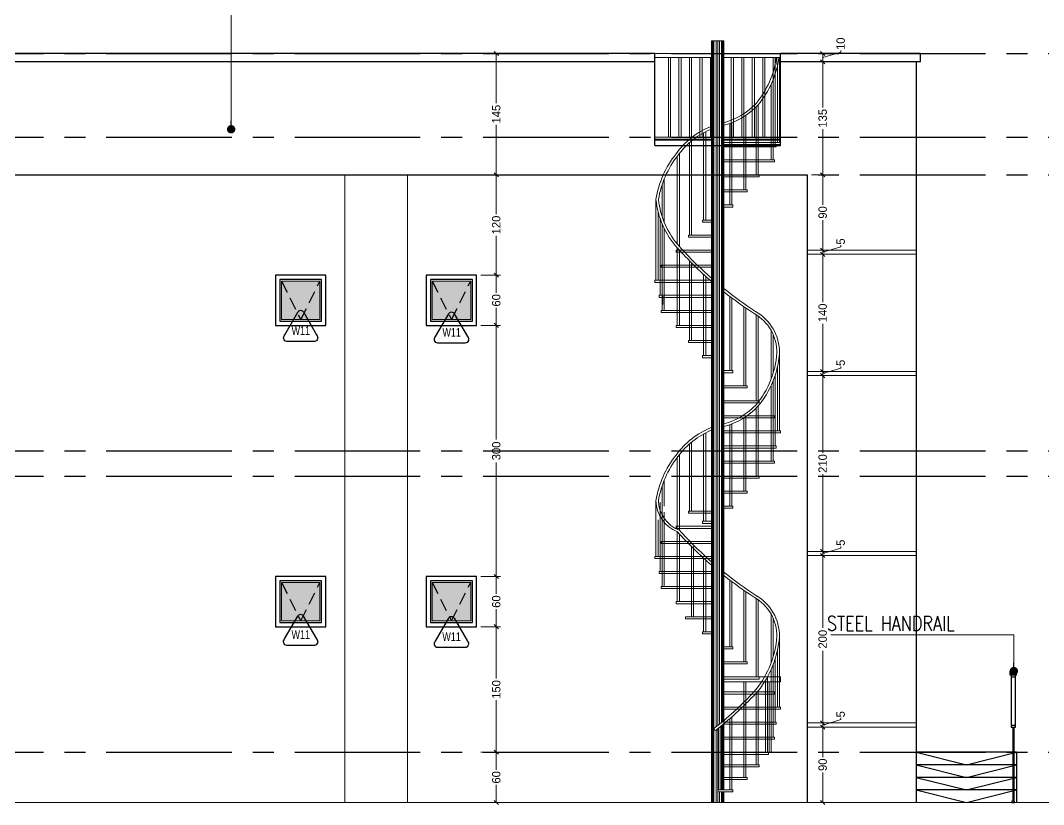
# Model space of a CAD drawing. Header units: centimetres. Extents: x 7997 to 116674, y 1017 to 13844.
# Drawn here: x 70255 to 71477, y 8912 to 9849 of the extents above; entities that cross this region are included whole.
import ezdxf

# ---------------------------------------------------------------- set-up
doc = ezdxf.new("R2010")
doc.units = ezdxf.units.CM
doc.header["$LTSCALE"] = 200
doc.header["$PDMODE"] = 2
doc.linetypes.add('A-106-Typical Floor Plan$0$HIDDEN', pattern=[0.375, 0.25, -0.125])
doc.linetypes.add('CENTER2', pattern=[1.125, 0.75, -0.125, 0.125, -0.125])
for name, color, linetype in [('AXIS', 9, 'CENTER2'), ('COL', 1, 'Continuous'), ('DIM', 11, 'Continuous'), ('STEP', 7, 'Continuous'), ('STEPS', 7, 'Continuous'), ('WIN', 6, 'Continuous')]:
    doc.layers.add(name, color=color, linetype=linetype)
for name, color, linetype, lineweight in [('HAT', 8, 'Continuous', 9), ('Level 10', 7, 'Continuous', 0), ('TEXT', 6, 'Continuous', 18), ('WALL', 3, 'Continuous', 25)]:
    doc.layers.add(name, color=color, linetype=linetype, lineweight=lineweight)
doc.styles.add('ROMANS', font='romans.shx', dxfattribs={"width": 0.8})
doc.styles.add('SWISS', font='swisscl.ttf')
doc.styles.add('T2', font='')
doc.styles.get('T2').set_extended_font_data('Elisia')
doc.dimstyles.new('NORMAL', dxfattribs={"dimtxt": 18, "dimasz": 5, "dimexe": 5, "dimexo": 5, "dimgap": 1, "dimtad": 0, "dimdec": 0, "dimdsep": 46, "dimtxsty": 'T2', "dimblk1": 'OBLIQUE', "dimblk2": 'OBLIQUE', "dimsah": 1, "dimcen": 0.09, "dimclrd": 4, "dimclre": 4, "dimclrt": 6, "dimadec": 0, "dimazin": 0, "dimtfac": 1, "dimtdec": 0, "dimtofl": 0, "dimtmove": 1, "dimatfit": 2, "dimldrblk": 'OPEN30', "dimfxl": 0, "dimtolj": 1, "dimtzin": 0, "dimlwd": 5, "dimlwe": 5, "dimarcsym": 0})
doc.dimstyles.new('NORMAL-1', dxfattribs={"dimtxt": 10, "dimasz": 5, "dimexe": 5, "dimexo": 5, "dimgap": 1, "dimtad": 0, "dimdec": 0, "dimdsep": 46, "dimtxsty": 'T2', "dimblk1": 'OBLIQUE', "dimblk2": 'OBLIQUE', "dimsah": 1, "dimcen": 0.09, "dimclrd": 4, "dimclre": 4, "dimclrt": 6, "dimadec": 0, "dimazin": 0, "dimtfac": 1, "dimtdec": 0, "dimtofl": 0, "dimtmove": 1, "dimatfit": 3, "dimldrblk": 'OPEN30', "dimfxl": 0, "dimtolj": 1, "dimtzin": 0, "dimlwd": 5, "dimlwe": 5, "dimarcsym": 0})

# ---------------------------------------------------------------- blocks, each defined once
blk = doc.blocks.new('_OBLIQUE')
at = {"color": 0, "linetype": 'ByBlock'}
blk.add_line((-0.5, -0.5), (0.5, 0.5), dxfattribs=at)
blk = doc.blocks.new('DOT')
at = {"color": 0, "linetype": 'ByBlock'}
blk.add_line((-0.5, 0), (-1, 0), dxfattribs=at)
at = {"color": 0, "linetype": 'ByBlock', "const_width": 0.5}
blk.add_lwpolyline([(-0.25, 0, 1), (0.25, 0, 1)], format="xyb", close=True, dxfattribs=at)
blk = doc.blocks.new('*D955')
at = {"layer": 'Defpoints', "color": 0, "ltscale": 150, "transparency": 16777216}
for p in [(70799.4, 9184.8), (70823, 9184.8), (70799.4, 9124.8)]:
    blk.add_point(p, dxfattribs=at)
at = {"layer": 'DIM', "color": 4, "lineweight": 5, "ltscale": 150, "transparency": 16777216}
for p, q in [((70804.4, 9184.8), (70828, 9184.8)), ((70823, 9184.8), (70823, 9163.9)), ((70823, 9124.8), (70823, 9145.7)), ((70804.4, 9124.8), (70828, 9124.8))]:
    blk.add_line(p, q, dxfattribs=at)
at = {"layer": 'DIM', "color": 4, "lineweight": 5, "ltscale": 150, "transparency": 16777216, "xscale": 5, "yscale": 5, "zscale": 5}
for p, rotation in [((70823, 9184.8), 90), ((70823, 9124.8), 270)]:
    blk.add_blockref('_OBLIQUE', p, dxfattribs=dict(at, rotation=rotation))
at = {"layer": 'DIM', "color": 6, "ltscale": 150, "transparency": 16777216, "insert": (70823, 9154.8), "char_height": 10, "attachment_point": 5, "rotation": 90, "style": 'T2'}
blk.add_mtext('\\A1;60', dxfattribs=at)
blk = doc.blocks.new('_Open30')
at = {"color": 0, "linetype": 'ByBlock', "lineweight": -2}
for p, q in [((-1, 0.27), (0, 0)), ((0, 0), (-1, -0.27)), ((0, 0), (-1, 0))]:
    blk.add_line(p, q, dxfattribs=at)
blk = doc.blocks.new('*D946')
at = {"layer": 'Defpoints', "color": 0, "ltscale": 150, "transparency": 16777216}
for p in [(70799.4, 9124.8), (70799.4, 8974.8), (70823, 8974.8)]:
    blk.add_point(p, dxfattribs=at)
at = {"layer": 'DIM', "color": 4, "lineweight": 5, "ltscale": 150, "transparency": 16777216}
for p, q in [((70804.4, 9124.8), (70828, 9124.8)), ((70823, 9124.8), (70823, 9062.7)), ((70823, 8974.8), (70823, 9036.9)), ((70804.4, 8974.8), (70828, 8974.8))]:
    blk.add_line(p, q, dxfattribs=at)
at = {"layer": 'DIM', "color": 4, "lineweight": 5, "ltscale": 150, "transparency": 16777216, "xscale": 5, "yscale": 5, "zscale": 5}
for p, rotation in [((70823, 9124.8), 90), ((70823, 8974.8), 270)]:
    blk.add_blockref('_OBLIQUE', p, dxfattribs=dict(at, rotation=rotation))
at = {"layer": 'DIM', "color": 6, "ltscale": 150, "transparency": 16777216, "insert": (70823, 9049.8), "char_height": 10, "attachment_point": 5, "rotation": 90, "style": 'T2'}
blk.add_mtext('\\A1;150', dxfattribs=at)
blk = doc.blocks.new('*D956')
at = {"layer": 'Defpoints', "color": 0, "ltscale": 150, "transparency": 16777216}
for p in [(70799.4, 9484.8), (70823, 9484.8), (70799.4, 9184.8)]:
    blk.add_point(p, dxfattribs=at)
at = {"layer": 'DIM', "color": 4, "lineweight": 5, "ltscale": 150, "transparency": 16777216}
for p, q in [((70804.4, 9484.8), (70828, 9484.8)), ((70823, 9484.8), (70823, 9348.6)), ((70823, 9184.8), (70823, 9320.9)), ((70804.4, 9184.8), (70828, 9184.8))]:
    blk.add_line(p, q, dxfattribs=at)
at = {"layer": 'DIM', "color": 4, "lineweight": 5, "ltscale": 150, "transparency": 16777216, "xscale": 5, "yscale": 5, "zscale": 5}
for p, rotation in [((70823, 9484.8), 90), ((70823, 9184.8), 270)]:
    blk.add_blockref('_OBLIQUE', p, dxfattribs=dict(at, rotation=rotation))
at = {"layer": 'DIM', "color": 6, "ltscale": 150, "transparency": 16777216, "insert": (70823, 9334.8), "char_height": 10, "attachment_point": 5, "rotation": 90, "style": 'T2'}
blk.add_mtext('\\A1;300', dxfattribs=at)
blk = doc.blocks.new('*D957')
at = {"layer": 'Defpoints', "color": 0, "ltscale": 150, "transparency": 16777216}
for p in [(70799.4, 9544.8), (70823, 9544.8), (70799.4, 9484.8)]:
    blk.add_point(p, dxfattribs=at)
at = {"layer": 'DIM', "color": 4, "lineweight": 5, "ltscale": 150, "transparency": 16777216}
for p, q in [((70804.4, 9544.8), (70828, 9544.8)), ((70823, 9544.8), (70823, 9523.9)), ((70823, 9484.8), (70823, 9505.7)), ((70804.4, 9484.8), (70828, 9484.8))]:
    blk.add_line(p, q, dxfattribs=at)
at = {"layer": 'DIM', "color": 4, "lineweight": 5, "ltscale": 150, "transparency": 16777216, "xscale": 5, "yscale": 5, "zscale": 5}
for p, rotation in [((70823, 9544.8), 90), ((70823, 9484.8), 270)]:
    blk.add_blockref('_OBLIQUE', p, dxfattribs=dict(at, rotation=rotation))
at = {"layer": 'DIM', "color": 6, "ltscale": 150, "transparency": 16777216, "insert": (70823, 9514.8), "char_height": 10, "attachment_point": 5, "rotation": 90, "style": 'T2'}
blk.add_mtext('\\A1;60', dxfattribs=at)
blk = doc.blocks.new('*D958')
at = {"layer": 'Defpoints', "color": 0, "ltscale": 150, "transparency": 16777216}
for p in [(71194.4, 9004.8), (71212.8, 9004.8), (71194.4, 8914.8)]:
    blk.add_point(p, dxfattribs=at)
at = {"layer": 'DIM', "color": 4, "lineweight": 5, "ltscale": 150, "transparency": 16777216}
for p, q in [((71199.4, 9004.8), (71217.8, 9004.8)), ((71212.8, 9004.8), (71212.8, 8968.9)), ((71212.8, 8914.8), (71212.8, 8950.7)), ((71199.4, 8914.8), (71217.8, 8914.8))]:
    blk.add_line(p, q, dxfattribs=at)
at = {"layer": 'DIM', "color": 4, "lineweight": 5, "ltscale": 150, "transparency": 16777216, "xscale": 5, "yscale": 5, "zscale": 5}
for p, rotation in [((71212.8, 9004.8), 90), ((71212.8, 8914.8), 270)]:
    blk.add_blockref('_OBLIQUE', p, dxfattribs=dict(at, rotation=rotation))
at = {"layer": 'DIM', "color": 6, "ltscale": 150, "transparency": 16777216, "insert": (71212.8, 8959.8), "char_height": 10, "attachment_point": 5, "rotation": 90, "style": 'T2'}
blk.add_mtext('\\A1;90', dxfattribs=at)
blk = doc.blocks.new('*D959')
at = {"layer": 'Defpoints', "color": 0, "ltscale": 150, "transparency": 16777216}
for p in [(71194.4, 9009.8), (71212.8, 9009.8), (71194.4, 9004.8)]:
    blk.add_point(p, dxfattribs=at)
at = {"layer": 'DIM', "color": 4, "lineweight": 5, "ltscale": 150, "transparency": 16777216}
for p, q in [((71199.4, 9009.8), (71217.8, 9009.8)), ((71212.8, 9007.3), (71234.3, 9013.7)), ((71212.8, 9004.8), (71212.8, 9009.8)), ((71234.3, 9013.7), (71234.3, 9015.7)), ((71199.4, 9004.8), (71217.8, 9004.8))]:
    blk.add_line(p, q, dxfattribs=at)
at = {"layer": 'DIM', "color": 4, "lineweight": 5, "ltscale": 150, "transparency": 16777216, "xscale": 5, "yscale": 5, "zscale": 5}
for p, rotation in [((71212.8, 9009.8), 90), ((71212.8, 9004.8), 270)]:
    blk.add_blockref('_OBLIQUE', p, dxfattribs=dict(at, rotation=rotation))
at = {"layer": 'DIM', "color": 6, "ltscale": 150, "transparency": 16777216, "insert": (71234.3, 9020.1), "char_height": 10, "attachment_point": 5, "rotation": 90, "style": 'T2'}
blk.add_mtext('\\A1;5', dxfattribs=at)
blk = doc.blocks.new('*D960')
at = {"layer": 'Defpoints', "color": 0, "ltscale": 150, "transparency": 16777216}
for p in [(71212.8, 9209.8), (71212.8, 9209.8), (71194.4, 9009.8)]:
    blk.add_point(p, dxfattribs=at)
at = {"layer": 'DIM', "color": 4, "lineweight": 5, "ltscale": 150, "transparency": 16777216}
for p, q in [((71212.8, 9209.8), (71212.8, 9123.6)), ((71212.8, 9009.8), (71212.8, 9095.9)), ((71199.4, 9009.8), (71217.8, 9009.8))]:
    blk.add_line(p, q, dxfattribs=at)
at = {"layer": 'DIM', "color": 4, "lineweight": 5, "ltscale": 150, "transparency": 16777216, "xscale": 5, "yscale": 5, "zscale": 5}
for p, rotation in [((71212.8, 9209.8), 90), ((71212.8, 9009.8), 270)]:
    blk.add_blockref('_OBLIQUE', p, dxfattribs=dict(at, rotation=rotation))
at = {"layer": 'DIM', "color": 6, "ltscale": 150, "transparency": 16777216, "insert": (71212.8, 9109.8), "char_height": 10, "attachment_point": 5, "rotation": 90, "style": 'T2'}
blk.add_mtext('\\A1;200', dxfattribs=at)
blk = doc.blocks.new('*D961')
at = {"layer": 'Defpoints', "color": 0, "ltscale": 150, "transparency": 16777216}
for p in [(71194.4, 9214.8), (71212.8, 9214.8), (71212.8, 9209.8)]:
    blk.add_point(p, dxfattribs=at)
at = {"layer": 'DIM', "color": 4, "lineweight": 5, "ltscale": 150, "transparency": 16777216}
for p, q in [((71199.4, 9214.8), (71217.8, 9214.8)), ((71212.8, 9212.3), (71234.3, 9218.7)), ((71212.8, 9209.8), (71212.8, 9214.8)), ((71234.3, 9218.7), (71234.3, 9220.7))]:
    blk.add_line(p, q, dxfattribs=at)
at = {"layer": 'DIM', "color": 4, "lineweight": 5, "ltscale": 150, "transparency": 16777216, "xscale": 5, "yscale": 5, "zscale": 5}
for p, rotation in [((71212.8, 9214.8), 90), ((71212.8, 9209.8), 270)]:
    blk.add_blockref('_OBLIQUE', p, dxfattribs=dict(at, rotation=rotation))
at = {"layer": 'DIM', "color": 6, "ltscale": 150, "transparency": 16777216, "insert": (71234.3, 9225.1), "char_height": 10, "attachment_point": 5, "rotation": 90, "style": 'T2'}
blk.add_mtext('\\A1;5', dxfattribs=at)
blk = doc.blocks.new('*D962')
at = {"layer": 'Defpoints', "color": 0, "ltscale": 150, "transparency": 16777216}
for p in [(71194.4, 9424.8), (71212.8, 9424.8), (71194.4, 9214.8)]:
    blk.add_point(p, dxfattribs=at)
at = {"layer": 'DIM', "color": 4, "lineweight": 5, "ltscale": 150, "transparency": 16777216}
for p, q in [((71199.4, 9424.8), (71217.8, 9424.8)), ((71212.8, 9424.8), (71212.8, 9332.7)), ((71212.8, 9214.8), (71212.8, 9306.9)), ((71199.4, 9214.8), (71217.8, 9214.8))]:
    blk.add_line(p, q, dxfattribs=at)
at = {"layer": 'DIM', "color": 4, "lineweight": 5, "ltscale": 150, "transparency": 16777216, "xscale": 5, "yscale": 5, "zscale": 5}
for p, rotation in [((71212.8, 9424.8), 90), ((71212.8, 9214.8), 270)]:
    blk.add_blockref('_OBLIQUE', p, dxfattribs=dict(at, rotation=rotation))
at = {"layer": 'DIM', "color": 6, "ltscale": 150, "transparency": 16777216, "insert": (71212.8, 9319.8), "char_height": 10, "attachment_point": 5, "rotation": 90, "style": 'T2'}
blk.add_mtext('\\A1;210', dxfattribs=at)
blk = doc.blocks.new('*D963')
at = {"layer": 'Defpoints', "color": 0, "ltscale": 150, "transparency": 16777216}
for p in [(71194.4, 9429.8), (71194.4, 9424.8), (71212.8, 9429.8)]:
    blk.add_point(p, dxfattribs=at)
at = {"layer": 'DIM', "color": 4, "lineweight": 5, "ltscale": 150, "transparency": 16777216}
for p, q in [((71212.8, 9427.3), (71234.3, 9433.7)), ((71234.3, 9433.7), (71234.3, 9435.7)), ((71199.4, 9429.8), (71217.8, 9429.8)), ((71199.4, 9424.8), (71217.8, 9424.8)), ((71212.8, 9424.8), (71212.8, 9429.8))]:
    blk.add_line(p, q, dxfattribs=at)
at = {"layer": 'DIM', "color": 4, "lineweight": 5, "ltscale": 150, "transparency": 16777216, "xscale": 5, "yscale": 5, "zscale": 5}
for p, rotation in [((71212.8, 9429.8), 90), ((71212.8, 9424.8), 270)]:
    blk.add_blockref('_OBLIQUE', p, dxfattribs=dict(at, rotation=rotation))
at = {"layer": 'DIM', "color": 6, "ltscale": 150, "transparency": 16777216, "insert": (71234.3, 9440.1), "char_height": 10, "attachment_point": 5, "rotation": 90, "style": 'T2'}
blk.add_mtext('\\A1;5', dxfattribs=at)
blk = doc.blocks.new('*D964')
at = {"layer": 'Defpoints', "color": 0, "ltscale": 150, "transparency": 16777216}
for p in [(71194.4, 9569.8), (71212.8, 9569.8), (71194.4, 9429.8)]:
    blk.add_point(p, dxfattribs=at)
at = {"layer": 'DIM', "color": 4, "lineweight": 5, "ltscale": 150, "transparency": 16777216}
for p, q in [((71199.4, 9569.8), (71217.8, 9569.8)), ((71212.8, 9569.8), (71212.8, 9512.7)), ((71212.8, 9429.8), (71212.8, 9486.9)), ((71199.4, 9429.8), (71217.8, 9429.8))]:
    blk.add_line(p, q, dxfattribs=at)
at = {"layer": 'DIM', "color": 4, "lineweight": 5, "ltscale": 150, "transparency": 16777216, "xscale": 5, "yscale": 5, "zscale": 5}
for p, rotation in [((71212.8, 9569.8), 90), ((71212.8, 9429.8), 270)]:
    blk.add_blockref('_OBLIQUE', p, dxfattribs=dict(at, rotation=rotation))
at = {"layer": 'DIM', "color": 6, "ltscale": 150, "transparency": 16777216, "insert": (71212.8, 9499.8), "char_height": 10, "attachment_point": 5, "rotation": 90, "style": 'T2'}
blk.add_mtext('\\A1;140', dxfattribs=at)
blk = doc.blocks.new('*D965')
at = {"layer": 'Defpoints', "color": 0, "ltscale": 150, "transparency": 16777216}
for p in [(71194.4, 9574.8), (71194.4, 9569.8), (71212.8, 9574.8)]:
    blk.add_point(p, dxfattribs=at)
at = {"layer": 'DIM', "color": 4, "lineweight": 5, "ltscale": 150, "transparency": 16777216}
for p, q in [((71234.3, 9578.7), (71234.3, 9580.7)), ((71199.4, 9574.8), (71217.8, 9574.8)), ((71199.4, 9569.8), (71217.8, 9569.8)), ((71212.8, 9572.3), (71234.3, 9578.7)), ((71212.8, 9569.8), (71212.8, 9574.8))]:
    blk.add_line(p, q, dxfattribs=at)
at = {"layer": 'DIM', "color": 4, "lineweight": 5, "ltscale": 150, "transparency": 16777216, "xscale": 5, "yscale": 5, "zscale": 5}
for p, rotation in [((71212.8, 9574.8), 90), ((71212.8, 9569.8), 270)]:
    blk.add_blockref('_OBLIQUE', p, dxfattribs=dict(at, rotation=rotation))
at = {"layer": 'DIM', "color": 6, "ltscale": 150, "transparency": 16777216, "insert": (71234.3, 9585.1), "char_height": 10, "attachment_point": 5, "rotation": 90, "style": 'T2'}
blk.add_mtext('\\A1;5', dxfattribs=at)
blk = doc.blocks.new('*D966')
at = {"layer": 'Defpoints', "color": 0, "ltscale": 150, "transparency": 16777216}
for p in [(71194.4, 9664.8), (71212.8, 9664.8), (71194.4, 9574.8)]:
    blk.add_point(p, dxfattribs=at)
at = {"layer": 'DIM', "color": 4, "lineweight": 5, "ltscale": 150, "transparency": 16777216}
for p, q in [((71199.4, 9664.8), (71217.8, 9664.8)), ((71212.8, 9664.8), (71212.8, 9628.9)), ((71212.8, 9574.8), (71212.8, 9610.7)), ((71199.4, 9574.8), (71217.8, 9574.8))]:
    blk.add_line(p, q, dxfattribs=at)
at = {"layer": 'DIM', "color": 4, "lineweight": 5, "ltscale": 150, "transparency": 16777216, "xscale": 5, "yscale": 5, "zscale": 5}
for p, rotation in [((71212.8, 9664.8), 90), ((71212.8, 9574.8), 270)]:
    blk.add_blockref('_OBLIQUE', p, dxfattribs=dict(at, rotation=rotation))
at = {"layer": 'DIM', "color": 6, "ltscale": 150, "transparency": 16777216, "insert": (71212.8, 9619.8), "char_height": 10, "attachment_point": 5, "rotation": 90, "style": 'T2'}
blk.add_mtext('\\A1;90', dxfattribs=at)
blk = doc.blocks.new('*D967')
at = {"layer": 'Defpoints', "color": 0, "ltscale": 150, "transparency": 16777216}
for p in [(71196.9, 9799.8), (71212.8, 9799.8), (71194.4, 9664.8)]:
    blk.add_point(p, dxfattribs=at)
at = {"layer": 'DIM', "color": 4, "lineweight": 5, "ltscale": 150, "transparency": 16777216}
for p, q in [((71201.9, 9799.8), (71217.8, 9799.8)), ((71212.8, 9799.8), (71212.8, 9745.2)), ((71212.8, 9664.8), (71212.8, 9719.4)), ((71199.4, 9664.8), (71217.8, 9664.8))]:
    blk.add_line(p, q, dxfattribs=at)
at = {"layer": 'DIM', "color": 4, "lineweight": 5, "ltscale": 150, "transparency": 16777216, "xscale": 5, "yscale": 5, "zscale": 5}
for p, rotation in [((71212.8, 9799.8), 90), ((71212.8, 9664.8), 270)]:
    blk.add_blockref('_OBLIQUE', p, dxfattribs=dict(at, rotation=rotation))
at = {"layer": 'DIM', "color": 6, "ltscale": 150, "transparency": 16777216, "insert": (71212.8, 9732.3), "char_height": 10, "attachment_point": 5, "rotation": 90, "style": 'T2'}
blk.add_mtext('\\A1;135', dxfattribs=at)
blk = doc.blocks.new('*D968')
at = {"layer": 'Defpoints', "color": 0, "ltscale": 150, "transparency": 16777216}
for p in [(71196.9, 9809.8), (71212.8, 9809.8), (71212.8, 9799.8)]:
    blk.add_point(p, dxfattribs=at)
at = {"layer": 'DIM', "color": 4, "lineweight": 5, "ltscale": 150, "transparency": 16777216}
for p, q in [((71234.3, 9811.2), (71234.3, 9813.2)), ((71201.9, 9809.8), (71217.8, 9809.8)), ((71212.8, 9804.8), (71234.3, 9811.2)), ((71212.8, 9799.8), (71212.8, 9809.8))]:
    blk.add_line(p, q, dxfattribs=at)
at = {"layer": 'DIM', "color": 4, "lineweight": 5, "ltscale": 150, "transparency": 16777216, "xscale": 5, "yscale": 5, "zscale": 5}
for p, rotation in [((71212.8, 9809.8), 90), ((71212.8, 9799.8), 270)]:
    blk.add_blockref('_OBLIQUE', p, dxfattribs=dict(at, rotation=rotation))
at = {"layer": 'DIM', "color": 6, "ltscale": 150, "transparency": 16777216, "insert": (71234.3, 9821.4), "char_height": 10, "attachment_point": 5, "rotation": 90, "style": 'T2'}
blk.add_mtext('\\A1;10', dxfattribs=at)
blk = doc.blocks.new('*D947')
at = {"layer": 'Defpoints', "color": 0, "ltscale": 150, "transparency": 16777216}
for p in [(70823, 9809.8), (70823, 9809.8), (70823, 9664.8)]:
    blk.add_point(p, dxfattribs=at)
at = {"layer": 'DIM', "color": 4, "lineweight": 5, "ltscale": 150, "transparency": 16777216}
for p, q in [((70823, 9809.8), (70823, 9750.2)), ((70823, 9664.8), (70823, 9724.4))]:
    blk.add_line(p, q, dxfattribs=at)
at = {"layer": 'DIM', "color": 4, "lineweight": 5, "ltscale": 150, "transparency": 16777216, "xscale": 5, "yscale": 5, "zscale": 5}
for p, rotation in [((70823, 9809.8), 90), ((70823, 9664.8), 270)]:
    blk.add_blockref('_OBLIQUE', p, dxfattribs=dict(at, rotation=rotation))
at = {"layer": 'DIM', "color": 6, "ltscale": 150, "transparency": 16777216, "insert": (70823, 9737.3), "char_height": 10, "attachment_point": 5, "rotation": 90, "style": 'T2'}
blk.add_mtext('\\A1;145', dxfattribs=at)
blk = doc.blocks.new('*D969')
at = {"layer": 'Defpoints', "color": 0, "transparency": 16777216}
for p in [(70799.4, 9664.8), (70823, 9664.8), (70799.4, 9544.8)]:
    blk.add_point(p, dxfattribs=at)
at = {"layer": 'WALL', "color": 4, "lineweight": 5, "transparency": 16777216}
for p, q in [((70804.4, 9664.8), (70828, 9664.8)), ((70823, 9664.8), (70823, 9617.7)), ((70823, 9544.8), (70823, 9591.9)), ((70804.4, 9544.8), (70828, 9544.8))]:
    blk.add_line(p, q, dxfattribs=at)
at = {"layer": 'WALL', "color": 4, "lineweight": 5, "transparency": 16777216, "xscale": 5, "yscale": 5, "zscale": 5}
for p, rotation in [((70823, 9664.8), 90), ((70823, 9544.8), 270)]:
    blk.add_blockref('_OBLIQUE', p, dxfattribs=dict(at, rotation=rotation))
at = {"layer": 'WALL', "color": 6, "transparency": 16777216, "insert": (70823, 9604.8), "char_height": 10, "attachment_point": 5, "rotation": 90, "style": 'T2'}
blk.add_mtext('\\A1;120', dxfattribs=at)
blk = doc.blocks.new('*D970')
at = {"layer": 'Defpoints', "color": 0, "transparency": 16777216}
for p in [(70799.4, 8974.8), (70798.1, 8914.8), (70823, 8914.8)]:
    blk.add_point(p, dxfattribs=at)
at = {"layer": 'WALL', "color": 4, "lineweight": 5, "transparency": 16777216}
for p, q in [((70804.4, 8974.8), (70828, 8974.8)), ((70823, 8974.8), (70823, 8953.9)), ((70823, 8914.8), (70823, 8935.7)), ((70803.1, 8914.8), (70828, 8914.8))]:
    blk.add_line(p, q, dxfattribs=at)
at = {"layer": 'WALL', "color": 4, "lineweight": 5, "transparency": 16777216, "xscale": 5, "yscale": 5, "zscale": 5}
for p, rotation in [((70823, 8974.8), 90), ((70823, 8914.8), 270)]:
    blk.add_blockref('_OBLIQUE', p, dxfattribs=dict(at, rotation=rotation))
at = {"layer": 'WALL', "color": 6, "transparency": 16777216, "insert": (70823, 8944.8), "char_height": 10, "attachment_point": 5, "rotation": 90, "style": 'T2'}
blk.add_mtext('\\A1;60', dxfattribs=at)

msp = doc.modelspace()

# ---------------------------------------------------------------- hatches: boundary and pattern name
at = {"layer": 'WALL'}
h = msp.add_hatch(color=5, dxfattribs=at)
h.set_gradient(color1=(0, 0, 255), one_color=1, tint=1, name='INVHEMISPHERICAL')
h.paths.add_polyline_path([(70566.4444, 9491.7671), (70612.4444, 9491.7671), (70612.4444, 9537.7671), (70566.4444, 9537.7671)])
h = msp.add_hatch(color=5, dxfattribs=at)
h.set_gradient(color1=(0, 0, 255), one_color=1, tint=1, name='INVHEMISPHERICAL')
h.paths.add_polyline_path([(70746.4444, 9491.7671), (70792.4444, 9491.7671), (70792.4444, 9537.7671), (70746.4444, 9537.7671)])
h = msp.add_hatch(color=5, dxfattribs=at)
h.set_gradient(color1=(0, 0, 255), one_color=1, tint=1, name='INVHEMISPHERICAL')
h.paths.add_polyline_path([(70566.4444, 9131.7671), (70612.4444, 9131.7671), (70612.4444, 9177.7671), (70566.4444, 9177.7671)])
h = msp.add_hatch(color=5, dxfattribs=at)
h.set_gradient(color1=(0, 0, 255), one_color=1, tint=1, name='INVHEMISPHERICAL')
h.paths.add_polyline_path([(70746.4444, 9131.7671), (70792.4444, 9131.7671), (70792.4444, 9177.7671), (70746.4444, 9177.7671)])

# ---------------------------------------------------------------- linework, layer by layer
at = {"layer": 'AXIS'}
for p, q in [((69457.2783, 9809.7671), (71628.4998, 9809.7671)), ((69457.2783, 9709.7671), (71628.4998, 9709.7671)), ((69457.2783, 9664.7671), (71628.4998, 9664.7671)), ((69457.2783, 9334.7671), (71628.4998, 9334.7671)), ((69457.2783, 9304.7671), (71628.4998, 9304.7671)), ((69457.2783, 8974.7671), (71628.4998, 8974.7671))]:
    msp.add_line(p, q, dxfattribs=at)
at = {"layer": 'DIM', "linetype": 'Continuous'}
for p, q in [((71444.2884, 9066.7671), (71444.2884, 9071.7671)), ((71437.8572, 9064.7671), (71437.8572, 9006.7671)), ((71442.9898, 9006.7671), (71442.9898, 9064.7671)), ((71439.9235, 9004.7671), (71439.9235, 8976.7672)), ((71439.9235, 9004.7671), (71439.9235, 8916.7672)), ((71440.9235, 9004.7671), (71440.9235, 8976.7672)), ((71440.9235, 9004.7671), (71440.9235, 8916.7672))]:
    msp.add_line(p, q, dxfattribs=at)
for points in [[(71444.2884, 9066.7671), (71436.5586, 9066.7671), (71436.5586, 9071.7671), (71444.2884, 9071.7671)], [(71441.4478, 8916.2311), (71441.4478, 8916.7672), (71439.488, 8916.7672), (71439.488, 8916.2311)]]:
    msp.add_lwpolyline(points, dxfattribs=at)
for points in [[(71442.9898, 9066.7671), (71437.8572, 9066.7671), (71437.8572, 9064.7671), (71442.9898, 9064.7671)], [(71442.9898, 9006.7671), (71437.8572, 9006.7671), (71437.8572, 9004.7671), (71442.9898, 9004.7671)], [(71442.0635, 8916.2311), (71438.8073, 8916.2311), (71438.8073, 8914.7671), (71442.0635, 8914.7671)]]:
    msp.add_lwpolyline(points, close=True, dxfattribs=at)
at = {"layer": 'HAT'}
for p, q in [((71079.9461, 9824.9537), (71079.9461, 8914.7671)), ((71094.9461, 9824.9537), (71079.9461, 9824.9537)), ((71080.8513, 9824.9537), (71080.8513, 8914.7671)), ((71081.7565, 9824.9537), (71081.7565, 8914.7671)), ((71082.9203, 9824.9537), (71082.9203, 8914.7671)), ((71085.5065, 9824.9537), (71085.5065, 9005.0159)), ((71087.4461, 9824.9537), (71087.4461, 9006.5772)), ((71089.3858, 9824.9537), (71089.3858, 9008.1577)), ((71091.972, 9824.9537), (71091.972, 9010.2953)), ((71093.1358, 9824.9537), (71093.1358, 9011.2687)), ((71094.041, 9824.9537), (71094.041, 9012.0307)), ((71094.9461, 9824.9537), (71094.9461, 8929.7671)), ((71012.4379, 9809.7672), (71079.9461, 9809.7672)), ((71012.4379, 9804.7672), (71079.9461, 9804.7672)), ((71028.7002, 9804.7672), (71028.7002, 9709.7672)), ((71031.2002, 9804.7672), (71031.2002, 9709.7672)), ((71041.2002, 9804.7672), (71041.2002, 9709.7672)), ((71043.7002, 9804.7672), (71043.7002, 9709.7672)), ((71053.7002, 9804.7672), (71053.7002, 9709.7672)), ((71056.2002, 9804.7672), (71056.2002, 9709.7672)), ((71066.2002, 9804.7672), (71066.2002, 9709.7672)), ((71068.7002, 9804.7672), (71068.7002, 9709.7672)), ((71078.7002, 9804.7672), (71078.7002, 9709.7672)), ((71094.9461, 9809.7672), (71162.4544, 9809.7672)), ((71094.9461, 9804.7672), (71162.4544, 9804.7672)), ((71103.7002, 9804.7672), (71103.7002, 9709.7672)), ((71106.2002, 9804.7672), (71106.2002, 9709.7672)), ((71116.2002, 9804.7672), (71116.2002, 9709.7672)), ((71118.7002, 9804.7672), (71118.7002, 9709.7672)), ((71128.6961, 9804.7672), (71128.6961, 9709.7672)), ((71131.1961, 9804.7672), (71131.1961, 9709.7672)), ((71141.1961, 9804.7672), (71141.1961, 9709.7672)), ((71143.6961, 9804.7672), (71143.6961, 9709.7672)), ((71153.6961, 9804.7672), (71153.6961, 9709.7672)), ((71156.1961, 9804.7672), (71156.1961, 9709.7672)), ((71158.2152, 9796.7041), (71158.2152, 9804.7672)), ((71161.2075, 9796.4879), (71161.2075, 9804.7672)), ((71162.4544, 9809.7672), (71162.4544, 9804.7672)), ((71158.7044, 9703.5806), (71158.7044, 9794.9075)), ((71161.2044, 9703.5806), (71161.2044, 9796.4452)), ((71153.7044, 9700.7671), (71153.7044, 9778.7541)), ((71153.8189, 9682.7671), (71153.8189, 9779.0454)), ((71156.2044, 9700.7671), (71156.2044, 9785.7611)), ((71151.3189, 9682.7671), (71151.3189, 9773.164)), ((71133.1994, 9664.7671), (71133.1994, 9745.7738)), ((71135.6994, 9664.7671), (71135.6994, 9748.3793)), ((71101.8156, 9628.7671), (71101.8156, 9726.0834)), ((71104.3156, 9628.7671), (71104.3156, 9727.0173)), ((71118.7002, 9646.7671), (71118.7002, 9734.2801)), ((71121.2002, 9646.7671), (71121.2002, 9735.9162)), ((71070.5767, 9610.7671), (71070.5767, 9715.0965)), ((71073.0767, 9610.7671), (71073.0767, 9716.4151)), ((71012.4379, 9709.7672), (71079.9461, 9709.7672)), ((71079.9461, 9707.2672), (71012.4379, 9707.2672)), ((71079.9461, 9706.0172), (71012.4379, 9706.0172)), ((71053.692, 9592.7671), (71053.692, 9703.2079)), ((71056.192, 9592.7671), (71056.192, 9705.3492)), ((71094.9461, 9709.7672), (71162.4544, 9709.7672)), ((71162.4544, 9707.2672), (71094.9461, 9707.2672)), ((71162.4544, 9706.0172), (71094.9461, 9706.0172)), ((71101.1961, 9707.2672), (71101.1961, 9706.0172)), ((71162.4544, 9709.7672), (71162.4544, 9699.7406)), ((71162.4544, 9699.7406), (71012.4379, 9699.7406)), ((71041.6928, 9579.1922), (71041.6928, 9690.2871)), ((71039.1928, 9582.0725), (71039.1928, 9686.9763)), ((70641.9444, 8914.7671), (70641.9444, 9664.7671)), ((70716.9444, 8914.7671), (70716.9444, 9664.7671)), ((71093.6961, 9672.2937), (71093.6961, 9664.7937)), ((71093.6961, 9664.7937), (71094.9461, 9664.7937)), ((71021.0734, 9614.8035), (71021.0734, 9653.3859)), ((71023.5734, 9608.0014), (71023.5734, 9659.8911)), ((71013.6879, 9538.7671), (71013.6879, 9635.3859)), ((71016.1879, 9538.7671), (71016.1879, 9620.9581)), ((71018.6879, 9520.7671), (71018.6879, 9612.4783)), ((71021.0734, 9502.7671), (71021.0734, 9606.1969)), ((71021.1879, 9520.7671), (71021.1879, 9605.924)), ((71023.5734, 9502.7671), (71023.5734, 9600.681)), ((71039.1928, 9484.7671), (71039.1928, 9577.4859)), ((71041.6928, 9484.7671), (71041.6928, 9574.7261)), ((71053.692, 9466.7671), (71053.692, 9562.0759)), ((71056.192, 9466.7671), (71056.192, 9559.5573)), ((71070.5767, 9448.7671), (71070.5767, 9545.7833)), ((71073.0767, 9448.7671), (71073.0767, 9543.5074)), ((71101.8156, 9430.7671), (71101.8156, 9519.5755)), ((71104.3156, 9430.7671), (71104.3156, 9517.673)), ((71118.7002, 9412.7671), (71118.7002, 9507.2313)), ((71121.2002, 9412.7671), (71121.2002, 9505.5012)), ((71133.1994, 9394.7671), (71133.1994, 9497.6464)), ((71135.6994, 9394.7671), (71135.6994, 9495.9798)), ((71151.3189, 9420.8969), (71151.3189, 9478.6769)), ((71153.8189, 9428.1898), (71153.8189, 9473.6477)), ((71161.2044, 9358.7671), (71161.2044, 9451.6317)), ((71158.7044, 9358.7671), (71158.7044, 9434.9075)), ((71156.2044, 9340.7671), (71156.2044, 9425.7611)), ((71151.3189, 9322.7671), (71151.3189, 9413.164)), ((71153.7044, 9340.7671), (71153.7044, 9418.7541)), ((71153.8189, 9322.7671), (71153.8189, 9419.0454)), ((71133.1994, 9304.7671), (71133.1994, 9385.7738)), ((71135.6994, 9304.7671), (71135.6994, 9388.3793)), ((71118.7002, 9286.7671), (71118.7002, 9374.2801)), ((71121.2002, 9286.7671), (71121.2002, 9375.9162)), ((71101.8156, 9268.7671), (71101.8156, 9366.0834)), ((71104.3156, 9268.7671), (71104.3156, 9367.0173)), ((71070.5767, 9250.7671), (71070.5767, 9355.0965)), ((71073.0767, 9250.7671), (71073.0767, 9356.4151)), ((71053.692, 9262.7671), (71053.692, 9343.2079)), ((71056.192, 9262.7671), (71056.192, 9345.3492)), ((71039.1928, 9244.7671), (71039.1928, 9326.9763)), ((71041.6928, 9240.1922), (71041.6928, 9330.2871)), ((71023.5734, 9268.9733), (71023.5734, 9299.8911)), ((71021.0734, 9245.9611), (71021.0734, 9293.3859)), ((71013.6879, 9208.7671), (71013.6879, 9275.3859)), ((71018.6879, 9190.7671), (71018.6879, 9273.5868)), ((71021.0734, 9172.7671), (71021.0734, 9267.1574)), ((71021.1879, 9190.7671), (71021.1879, 9266.8801)), ((71023.5734, 9172.7671), (71023.5734, 9261.578)), ((71016.1879, 9208.7671), (71016.1879, 9252.5063)), ((71039.1928, 9243.0347), (71039.1928, 9251.3859)), ((71039.1928, 9154.7671), (71039.1928, 9238.4816)), ((71041.6928, 9154.7671), (71041.6928, 9235.7261)), ((71056.192, 9136.7671), (71056.192, 9220.5573)), ((71058.692, 9136.7671), (71058.692, 9220.5573)), ((71070.5767, 9118.7671), (71070.5767, 9206.7833)), ((71073.0767, 9118.7671), (71073.0767, 9204.5074)), ((71101.8156, 9100.7671), (71101.8156, 9180.5755)), ((71104.3156, 9100.7671), (71104.3156, 9178.673)), ((71118.7002, 9082.7671), (71118.7002, 9168.0658)), ((71121.2002, 9082.7671), (71121.2002, 9166.6352)), ((71133.1994, 9064.7671), (71133.1994, 9158.6464)), ((71135.6994, 9064.7671), (71135.6994, 9156.9798)), ((71151.3189, 9081.9854), (71151.3189, 9139.6769)), ((71153.8189, 9089.5226), (71153.8189, 9134.6477)), ((71161.2044, 9028.7671), (71161.2044, 9112.6352)), ((71158.7044, 9028.7671), (71158.7044, 9096.4189)), ((71153.7044, 9010.7671), (71153.7044, 9079.8032)), ((71153.8189, 8992.7671), (71153.8189, 9080.1348)), ((71156.2044, 9010.7671), (71156.2044, 9087.0472)), ((71151.3189, 8992.7671), (71151.3189, 9074.0343)), ((71162.4544, 9064.7671), (71094.9461, 9064.7671)), ((71162.4544, 9058.7671), (71094.9461, 9058.7671)), ((71118.7044, 8974.7671), (71118.7044, 9058.7671)), ((71121.2044, 8974.7671), (71121.2044, 9058.7671)), ((71144.325, 8974.7671), (71144.325, 9060.5102)), ((71146.825, 8974.7671), (71146.825, 9064.873)), ((71148.7044, 8974.7671), (71148.7044, 9058.7671)), ((71151.2044, 8974.7671), (71151.2044, 9058.7671)), ((71162.4544, 9064.7671), (71162.4544, 9058.7671)), ((71133.1994, 8959.7671), (71133.1994, 9045.2823)), ((71135.6994, 8959.7671), (71135.6994, 9048.0041)), ((71118.7002, 8944.7671), (71118.7002, 9030.3896)), ((71121.2002, 8944.7671), (71121.2002, 9032.8542)), ((71091.1961, 8929.7671), (71091.1961, 9005.7626)), ((71091.972, 9006.3998), (71091.972, 8929.7671)), ((71093.1358, 9007.3615), (71093.1358, 8929.7671)), ((71094.041, 9008.1143), (71094.041, 8929.7671)), ((71101.8156, 8929.7671), (71101.8156, 9014.7608)), ((71104.3156, 8929.7671), (71104.3156, 9016.9687)), ((71085.5065, 9000.817), (71085.5065, 8914.7671)), ((71087.4461, 9002.7258), (71087.4461, 8914.7671)), ((71088.6961, 8929.7671), (71088.6961, 9003.7301)), ((71148.075, 8972.2671), (71148.075, 8974.7671)), ((71089.3858, 8927.2671), (71089.3858, 8914.7671)), ((71091.972, 8927.2671), (71091.972, 8914.7671)), ((71093.1358, 8927.2671), (71093.1358, 8914.7671)), ((71094.041, 8927.2671), (71094.041, 8914.7671)), ((71094.9461, 8927.2671), (71094.9461, 8914.7671))]:
    msp.add_line(p, q, dxfattribs=at)
at = {"layer": 'HAT', "ltscale": 150}
for p, q in [((71324.4444, 9574.7671), (71194.4444, 9574.7671)), ((71324.4444, 9569.7671), (71194.4444, 9569.7671)), ((71324.4444, 9429.7671), (71194.4444, 9429.7671)), ((71324.4444, 9424.7671), (71194.4444, 9424.7671)), ((71324.4444, 9214.7671), (71194.4444, 9214.7671)), ((71324.4444, 9209.7671), (71194.4444, 9209.7671)), ((71324.4444, 9009.7671), (71194.4444, 9009.7671)), ((71324.4444, 9004.7671), (71194.4444, 9004.7671))]:
    msp.add_line(p, q, dxfattribs=at)
at = {"layer": 'HAT'}
for points in [[(71094.9461, 9727.0665, 0.137830033), (71133.1994, 9750.0658)], [(71094.9461, 9723.9601, 0.140906071), (71135.5, 9748.1403)], [(71079.9461, 9722.7878, 0.144370218), (71037.63, 9689.841)], [(71079.9461, 9719.5559, 0.141082545), (71040.0673, 9688.0918)], [(71079.9461, 9541.4052, -0.029299127), (71041.6928, 9579.1922)], [(71079.9461, 9537.4223, -0.03072205), (71039.4632, 9577.185)], [(71132.5187, 9501.5402, -0.025284707), (71094.9461, 9528.7877, -0.025284707)], [(71130.8825, 9499.0257, -0.023979804), (71094.9461, 9524.9439, -0.023979804)], [(71094.9461, 9367.0665, 0.137830033), (71133.1994, 9390.0658)], [(71094.9461, 9363.9601, 0.140906071), (71135.5, 9388.1403)], [(71079.9461, 9362.7878, 0.144370218), (71037.63, 9329.841)], [(71079.9461, 9359.5559, 0.141082545), (71040.0673, 9328.0918)], [(71079.9461, 9198.4223, -0.03072205), (71039.4632, 9238.185)], [(71079.9461, 9202.4052, -0.029299127), (71041.6928, 9240.1922)], [(71132.5187, 9162.5402, -0.025284707), (71094.9461, 9189.7877, -0.025284707)], [(71130.8825, 9160.0257, -0.023979804), (71094.9461, 9185.9439, -0.023979804)], [(71084.9309, 9004.5563, 0.03982954), (71133.4811, 9050.0238)], [(71086.7943, 9002.2051, 0.03983461), (71135.6994, 9048.0041, 0.043684158)]]:
    msp.add_lwpolyline(points, format="xyb", dxfattribs=at)
for points in [[(71094.9461, 9703.5806), (71162.4544, 9703.5806), (71162.4544, 9701.0806), (71094.9461, 9701.0806)], [(71094.9461, 9700.7671), (71157.4544, 9700.7671), (71157.4544, 9698.2671), (71094.9461, 9698.2671)], [(71094.9461, 9682.7671), (71155.0689, 9682.7671), (71155.0689, 9680.2671), (71094.9461, 9680.2671)], [(71094.9461, 9662.2671), (71136.9494, 9662.2671), (71136.9494, 9664.7671), (71094.9461, 9664.7671)], [(71094.9461, 9644.2671), (71122.4502, 9644.2671), (71122.4502, 9646.7671), (71094.9461, 9646.7671)], [(71094.9461, 9628.7671), (71105.5656, 9628.7671), (71105.5656, 9626.2671), (71094.9461, 9626.2671)], [(71079.9461, 9610.7671), (71069.3267, 9610.7671), (71069.3267, 9608.2671), (71079.9461, 9608.2671)], [(71079.9461, 9590.2671), (71052.442, 9590.2671), (71052.442, 9592.7671), (71079.9461, 9592.7671)], [(71079.9461, 9572.2671), (71037.9428, 9572.2671), (71037.9428, 9574.7671), (71079.9461, 9574.7671)], [(71079.9461, 9556.7671), (71019.8234, 9556.7671), (71019.8234, 9554.2671), (71079.9461, 9554.2671)], [(71079.9461, 9538.7671), (71012.4379, 9538.7671), (71012.4379, 9536.2671), (71079.9461, 9536.2671)], [(71079.9461, 9520.7671), (71017.4379, 9520.7671), (71017.4379, 9518.2671), (71079.9461, 9518.2671)], [(71079.9461, 9502.7671), (71019.8234, 9502.7671), (71019.8234, 9500.2671), (71079.9461, 9500.2671)], [(71079.9461, 9482.2671), (71037.9428, 9482.2671), (71037.9428, 9484.7671), (71079.9461, 9484.7671)], [(71079.9461, 9464.2671), (71052.442, 9464.2671), (71052.442, 9466.7671), (71079.9461, 9466.7671)], [(71079.9461, 9448.7671), (71069.3267, 9448.7671), (71069.3267, 9446.2671), (71079.9461, 9446.2671)], [(71094.9461, 9430.7671), (71105.5656, 9430.7671), (71105.5656, 9428.2671), (71094.9461, 9428.2671)], [(71094.9461, 9410.2671), (71122.4502, 9410.2671), (71122.4502, 9412.7671), (71094.9461, 9412.7671)], [(71094.9461, 9392.2671), (71136.9494, 9392.2671), (71136.9494, 9394.7671), (71094.9461, 9394.7671)], [(71094.9461, 9376.7671), (71155.0689, 9376.7671), (71155.0689, 9374.2671), (71094.9461, 9374.2671)], [(71094.9461, 9358.7671), (71162.4544, 9358.7671), (71162.4544, 9356.2671), (71094.9461, 9356.2671)], [(71094.9461, 9340.7671), (71157.4544, 9340.7671), (71157.4544, 9338.2671), (71094.9461, 9338.2671)], [(71094.9461, 9322.7671), (71155.0689, 9322.7671), (71155.0689, 9320.2671), (71094.9461, 9320.2671)], [(71094.9461, 9302.2671), (71136.9494, 9302.2671), (71136.9494, 9304.7671), (71094.9461, 9304.7671)], [(71094.9461, 9284.2671), (71122.4502, 9284.2671), (71122.4502, 9286.7671), (71094.9461, 9286.7671)], [(71079.9461, 9260.2671), (71052.442, 9260.2671), (71052.442, 9262.7671), (71079.9461, 9262.7671)], [(71094.9461, 9268.7671), (71105.5656, 9268.7671), (71105.5656, 9266.2671), (71094.9461, 9266.2671)], [(71079.9461, 9250.7671), (71069.3267, 9250.7671), (71069.3267, 9248.2671), (71079.9461, 9248.2671)], [(71079.9461, 9242.2671), (71037.9428, 9242.2671), (71037.9428, 9244.7671), (71079.9461, 9244.7671)], [(71079.9461, 9226.7671), (71019.8234, 9226.7671), (71019.8234, 9224.2671), (71079.9461, 9224.2671)], [(71079.9461, 9208.7671), (71012.4379, 9208.7671), (71012.4379, 9206.2671), (71079.9461, 9206.2671)], [(71079.9461, 9190.7671), (71017.4379, 9190.7671), (71017.4379, 9188.2671), (71079.9461, 9188.2671)], [(71079.9461, 9172.7671), (71019.8234, 9172.7671), (71019.8234, 9170.2671), (71079.9461, 9170.2671)], [(71079.9461, 9152.2671), (71037.9428, 9152.2671), (71037.9428, 9154.7671), (71079.9461, 9154.7671)], [(71079.9461, 9134.2671), (71049.0546, 9134.2671), (71049.0546, 9136.7671), (71079.9461, 9136.7671)], [(71079.9461, 9118.7671), (71069.3267, 9118.7671), (71069.3267, 9116.2671), (71079.9461, 9116.2671)], [(71094.9461, 9098.2671), (71105.5656, 9098.2671), (71105.5656, 9100.7671), (71094.9461, 9100.7671)], [(71094.9461, 9080.2671), (71122.4502, 9080.2671), (71122.4502, 9082.7671), (71094.9461, 9082.7671)], [(71094.9461, 9062.2671), (71136.9494, 9062.2671), (71136.9494, 9064.7671)], [(71094.9461, 9046.7671), (71155.0689, 9046.7671), (71155.0689, 9044.2671), (71094.9461, 9044.2671)], [(71094.9461, 9028.7671), (71162.4544, 9028.7671), (71162.4544, 9026.2671), (71094.9461, 9026.2671)], [(71094.9461, 9010.7671), (71157.4544, 9010.7671), (71157.4544, 9008.2671), (71094.9461, 9008.2671)], [(71094.9461, 8992.7671), (71155.0689, 8992.7671), (71155.0689, 8990.2671), (71094.9461, 8990.2671)], [(71094.9461, 8974.7671), (71148.075, 8974.7671), (71148.075, 8972.2671), (71094.9461, 8972.2671)], [(71094.9461, 8957.2671), (71136.9494, 8957.2671), (71136.9494, 8959.7671), (71094.9461, 8959.7671)], [(71094.9461, 8942.2671), (71122.4502, 8942.2671), (71122.4502, 8944.7671), (71094.9461, 8944.7671)], [(71105.5656, 8929.7671), (71087.4461, 8929.7671)], [(71087.4461, 8927.2671), (71105.5656, 8927.2671)], [(71094.9461, 8927.2671), (71105.5656, 8927.2671), (71105.5656, 8929.7671), (71094.9461, 8929.7671)]]:
    msp.add_lwpolyline(points, dxfattribs=at)
for points in [[(70566.4444, 9491.7671), (70612.4444, 9491.7671), (70612.4444, 9537.7671), (70566.4444, 9537.7671)], [(70746.4444, 9491.7671), (70792.4444, 9491.7671), (70792.4444, 9537.7671), (70746.4444, 9537.7671)], [(70566.4444, 9131.7671), (70612.4444, 9131.7671), (70612.4444, 9177.7671), (70566.4444, 9177.7671)], [(70746.4444, 9131.7671), (70792.4444, 9131.7671), (70792.4444, 9177.7671), (70746.4444, 9177.7671)]]:
    msp.add_lwpolyline(points, close=True, dxfattribs=at)
for centre, radius, start, end in [((71049.9907, 9819.7074), 108.5065, 320.0722918, 352.0857999), ((71049.9907, 9819.7074), 111.5065, 320.0722918, 352.300035), ((71128.7243, 9617.299), 116.4495, 141.4682931, 171.0646824), ((71128.7243, 9617.299), 113.4495, 141.4682931, 170.8696669), ((71115.2396, 9645.5519), 102.0593, 185.7166733, 222.0643114), ((71115.2396, 9645.5519), 99.0593, 185.9396018, 222.0643114), ((71104.8772, 9452.4549), 53.3331, 359.1662096, 60.6147736), ((71104.8772, 9452.4549), 56.3331, 359.1662096, 60.6147736), ((71049.9907, 9459.7074), 108.5065, 320.0722918, 355.8688211), ((71049.9907, 9459.7074), 111.5065, 320.0722918, 355.8688211), ((71128.7243, 9257.299), 116.4495, 141.4682931, 171.0646824), ((71128.7243, 9257.299), 113.4495, 141.4682931, 170.952615), ((71054.6266, 9276.2151), 40.9471, 181.16039, 248.2773485), ((71055.0498, 9276.1703), 38.3775, 181.5397122, 249.6324346), ((71104.8772, 9113.4549), 53.3331, 359.1662096, 60.6147736), ((71104.8772, 9113.4549), 56.3331, 359.1662096, 60.6147736), ((71040.4051, 9122.9574), 118.2395, 321.8133373, 355.115965), ((71040.4051, 9122.9574), 121.2395, 321.8133373, 355.115965), ((71084.9309, 9002.6423), 1.914, 90, 346.7948971)]:
    msp.add_arc(centre, radius, start, end, dxfattribs=at)
at = {"layer": 'Level 10', "color": 8}
msp.add_line((71021.938, 9509.7672), (71021.938, 9519.7672), dxfattribs=at)
at = {"layer": 'Level 10'}
msp.add_line((69457.2783, 8914.7671), (71844.1228, 8914.7671), dxfattribs=at)
at = {"layer": 'STEP'}
for points in [[(70586.1085, 9500.755, -0.649814494), (70592.5685, 9500.8942), (70608.4193, 9473.4398, -0.613632074), (70605.7829, 9465.5169), (70572.9745, 9465.5169, -0.613632074), (70570.3381, 9473.4398)], [(70766.2518, 9498.6858, -0.649814494), (70772.7117, 9498.8251), (70788.5626, 9471.3707, -0.613632074), (70785.9262, 9463.4478), (70753.1177, 9463.4478, -0.613632074), (70750.4813, 9471.3707)], [(70586.0353, 9137.4327, -0.649814494), (70592.4953, 9137.572), (70608.3461, 9110.1176, -0.613632074), (70605.7097, 9102.1946), (70572.9013, 9102.1946, -0.613632074), (70570.2649, 9110.1176)], [(70766.1335, 9134.9839, -0.649814494), (70772.5934, 9135.1232), (70788.4443, 9107.6687, -0.613632074), (70785.8079, 9099.7458), (70752.9994, 9099.7458, -0.613632074), (70750.363, 9107.6687)]]:
    msp.add_lwpolyline(points, format="xyb", close=True, dxfattribs=at)
at = {"layer": 'STEPS', "linetype": 'Continuous'}
for p, q in [((71444.4444, 8974.7671), (71324.4444, 8974.7671)), ((71444.4444, 8974.7671), (71444.4444, 8914.7671)), ((71444.4444, 8959.7671), (71324.4444, 8959.7671)), ((71444.4444, 8944.7671), (71324.4444, 8944.7671)), ((71444.4444, 8929.7671), (71324.4444, 8929.7671))]:
    msp.add_line(p, q, dxfattribs=at)
for points in [[(71324.4444, 8974.7671), (71384.4444, 8959.7671), (71444.4444, 8974.7671)], [(71324.4444, 8959.7671), (71384.4444, 8944.7671), (71444.4444, 8959.7671)], [(71324.4444, 8944.7671), (71384.4444, 8929.7671), (71444.4444, 8944.7671)], [(71324.4444, 8929.7671), (71384.4444, 8914.7671), (71444.4444, 8929.7671)]]:
    msp.add_lwpolyline(points, dxfattribs=at)
at = {"layer": 'WALL', "ltscale": 150}
for p, q in [((71012.4379, 9809.7671), (69774.4444, 9809.7671)), ((71012.4379, 9799.7671), (69774.4444, 9799.7671)), ((71012.4379, 9699.7406), (71012.4379, 9809.7672)), ((71329.4444, 9809.7671), (71162.4544, 9809.7671)), ((71162.4544, 9699.7406), (71162.4544, 9809.7671)), ((71329.4444, 9799.7671), (71162.4544, 9799.7671)), ((71324.4444, 9799.7671), (71324.4444, 8914.7671)), ((71329.4444, 9799.7671), (71329.4444, 9809.7671)), ((71012.4379, 9699.7406), (71162.4544, 9699.7406)), ((69909.4444, 9664.7671), (71194.4444, 9664.7671)), ((71194.4444, 9664.7671), (71194.4444, 8914.7671))]:
    msp.add_line(p, q, dxfattribs=at)
at = {"layer": 'WALL'}
for points in [[(70559.4444, 9484.7671), (70619.4444, 9484.7671), (70619.4444, 9544.7671), (70559.4444, 9544.7671)], [(70739.4444, 9484.7671), (70799.4444, 9484.7671), (70799.4444, 9544.7671), (70739.4444, 9544.7671)], [(70559.4444, 9124.7671), (70619.4444, 9124.7671), (70619.4444, 9184.7671), (70559.4444, 9184.7671)], [(70739.4444, 9124.7671), (70799.4444, 9124.7671), (70799.4444, 9184.7671), (70739.4444, 9184.7671)]]:
    msp.add_lwpolyline(points, close=True, dxfattribs=at)
at = {"layer": 'WALL', "color": 8, "linetype": 'A-106-Typical Floor Plan$0$HIDDEN', "ltscale": 0.3}
for points in [[(70566.4444, 9537.7671), (70589.4444, 9491.7671), (70612.4444, 9537.7671)], [(70746.4444, 9537.7671), (70769.4444, 9491.7671), (70792.4444, 9537.7671)], [(70566.4444, 9177.7671), (70589.4444, 9131.7671), (70612.4444, 9177.7671)], [(70746.4444, 9177.7671), (70769.4444, 9131.7671), (70792.4444, 9177.7671)]]:
    msp.add_lwpolyline(points, dxfattribs=at)
at = {"layer": 'WIN'}
for points in [[(70564.4444, 9489.7671), (70614.4444, 9489.7671), (70614.4444, 9539.7671), (70564.4444, 9539.7671)], [(70744.4444, 9489.7671), (70794.4444, 9489.7671), (70794.4444, 9539.7671), (70744.4444, 9539.7671)], [(70564.4444, 9129.7671), (70614.4444, 9129.7671), (70614.4444, 9179.7671), (70564.4444, 9179.7671)], [(70744.4444, 9129.7671), (70794.4444, 9129.7671), (70794.4444, 9179.7671), (70744.4444, 9179.7671)]]:
    msp.add_lwpolyline(points, close=True, dxfattribs=at)

# ---------------------------------------------------------------- texts
at = {"layer": 'TEXT', "style": 'SWISS'}
for p in [(70578.5391, 9473.3629), (70758.6823, 9471.2938), (70578.4658, 9110.0407), (70758.564, 9107.5918)]:
    msp.add_text('W11', height=10.45094, dxfattribs=at).set_placement(p)
at = {"layer": 'TEXT', "style": 'ROMANS', "width": 0.8}
msp.add_text('STEEL HANDRAIL', height=17.5, dxfattribs=at).set_placement((71217.9122, 9120.0319))

# ---------------------------------------------------------------- dimensions: what is measured, and where the dimension line sits
at = {"layer": 'DIM', "ltscale": 150}
for base, p1, p2, picture, middle in [((71212.8014, 9809.7671), (71212.8014, 9799.7671), (71196.9305, 9809.7671), '*D968', (71234.3014, 9814.2171)), ((70822.9761, 9809.7671), (70822.9761, 9664.7671), (70822.9761, 9809.7671), '*D947', (70822.9761, 9737.2671)), ((71212.8014, 9799.7671), (71194.4444, 9664.7671), (71196.9305, 9799.7671), '*D967', (71212.8014, 9732.2671)), ((71212.8014, 9664.7671), (71194.4444, 9574.7671), (71194.4444, 9664.7671), '*D966', (71212.8014, 9619.7671)), ((71212.8014, 9574.7671), (71194.4444, 9569.7671), (71194.4444, 9574.7671), '*D965', (71234.3014, 9581.7171)), ((71212.8014, 9569.7671), (71194.4444, 9429.7671), (71194.4444, 9569.7671), '*D964', (71212.8014, 9499.7671)), ((70822.9761, 9544.7671), (70799.4444, 9484.7671), (70799.4444, 9544.7671), '*D957', (70822.9761, 9514.7671)), ((70822.9761, 9484.7671), (70799.4444, 9184.7671), (70799.4444, 9484.7671), '*D956', (70822.9761, 9334.7671)), ((71212.8014, 9429.7671), (71194.4444, 9424.7671), (71194.4444, 9429.7671), '*D963', (71234.3014, 9436.7171)), ((71212.8014, 9424.7671), (71194.4444, 9214.7671), (71194.4444, 9424.7671), '*D962', (71212.8014, 9319.7671)), ((71212.8014, 9214.7671), (71212.8014, 9209.7671), (71194.4444, 9214.7671), '*D961', (71234.3014, 9221.7171)), ((71212.8014, 9209.7671), (71194.4444, 9009.7671), (71212.8014, 9209.7671), '*D960', (71212.8014, 9109.7671)), ((70822.9761, 9184.7671), (70799.4444, 9124.7671), (70799.4444, 9184.7671), '*D955', (70822.9761, 9154.7671)), ((70822.9761, 8974.7671), (70799.4444, 9124.7671), (70799.4444, 8974.7671), '*D946', (70822.9761, 9049.7671)), ((71212.8014, 9009.7671), (71194.4444, 9004.7671), (71194.4444, 9009.7671), '*D959', (71234.3014, 9016.7171)), ((71212.8014, 9004.7671), (71194.4444, 8914.7671), (71194.4444, 9004.7671), '*D958', (71212.8014, 8959.7671))]:
    dim = msp.add_linear_dim(base=base, p1=p1, p2=p2, angle=90, dimstyle='NORMAL-1', dxfattribs=at)
    dim.commit()
    dim.dimension.update_dxf_attribs({"geometry": picture, "text_midpoint": middle})
at = {"layer": 'WALL'}
for base, p1, p2, picture, middle in [((70822.9761, 9664.7671), (70799.4444, 9544.7671), (70799.4444, 9664.7671), '*D969', (70822.9761, 9604.7671)), ((70822.9761, 8914.7671), (70799.4444, 8974.7671), (70798.1065, 8914.7671), '*D970', (70822.9761, 8944.7671))]:
    dim = msp.add_linear_dim(base=base, p1=p1, p2=p2, angle=90, dimstyle='NORMAL-1', dxfattribs=at)
    dim.commit()
    dim.dimension.update_dxf_attribs({"geometry": picture, "text_midpoint": middle})

# ---------------------------------------------------------------- leaders
at = {"layer": 'COL', "ltscale": 1.5}
msp.add_leader([(70506.3432, 9719.1876), (70506.3432, 9936.9936), (70738.0948, 9936.9936)], dimstyle='NORMAL', override={"dimasz": 10, "dimgap": 1, "dimtad": 0, "dimldrblk": 'DOT'}, dxfattribs=at)
at = {"layer": 'DIM'}
msp.add_leader([(71441.1265, 9071.7671), (71441.1265, 9114.9931), (71222.7155, 9114.9931)], dimstyle='NORMAL', override={"dimasz": 10, "dimldrblk": 'Dot', "dimfxl": 6, "dimfxlon": 1}, dxfattribs=at)

doc.saveas('drawing.dxf')
